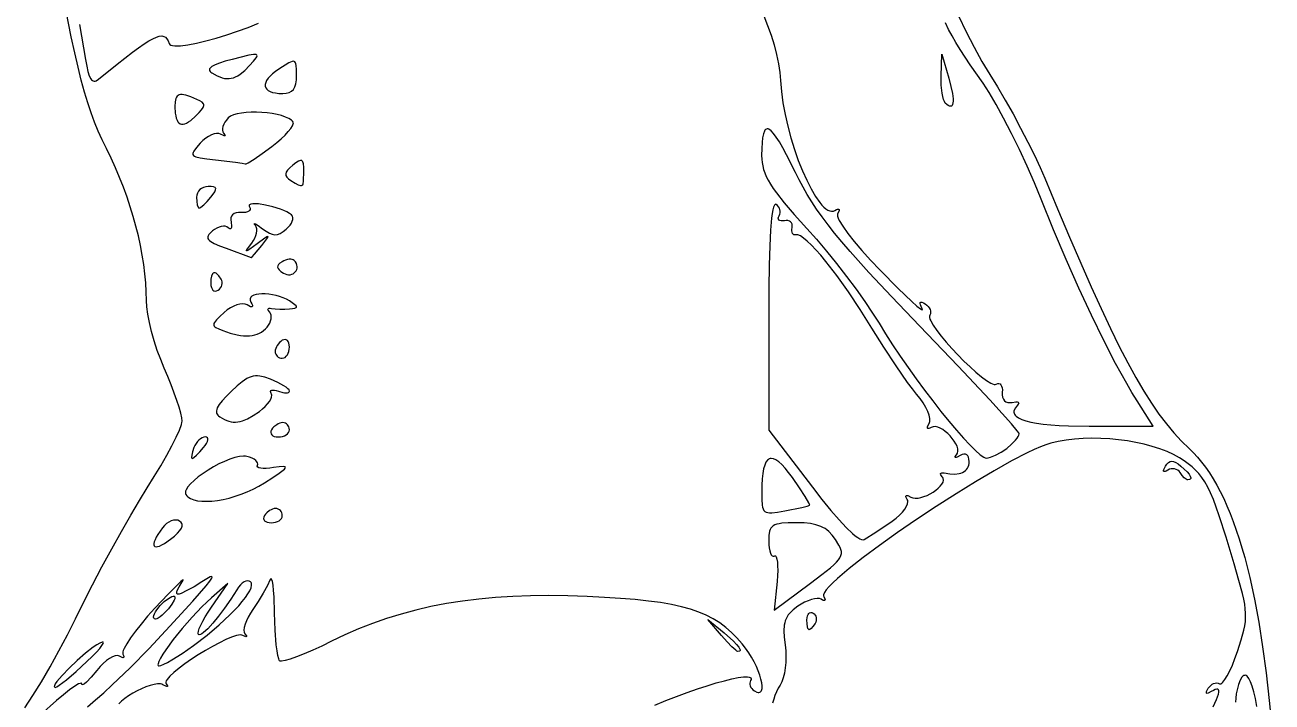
# Model space of a CAD drawing. Header units: millimetres. Extents: x -1.79 to 0.4, y -0.08 to 4.45.
# Drawn here: x -1.614 to 0.323, y 1.605 to 2.656 of the extents above; entities that cross this region are included whole.
import ezdxf

# ---------------------------------------------------------------- set-up
doc = ezdxf.new("R2010")
doc.units = ezdxf.units.MM
doc.header["$MEASUREMENT"] = 0

msp = doc.modelspace()

# ---------------------------------------------------------------- linework, layer by layer
at = {"flags": 128}
for points in [[(-1.613864, 1.596118), (-1.601473, 1.615006), (-1.588273, 1.636439), (-1.574671, 1.659741), (-1.561072, 1.684232), (-1.547884, 1.709234), (-1.535512, 1.734069), (-1.522885, 1.75968), (-1.508966, 1.786912), (-1.494213, 1.814931), (-1.479082, 1.842901), (-1.464032, 1.869988), (-1.44952, 1.895357), (-1.436005, 1.918171), (-1.423943, 1.937597), (-1.413048, 1.954987), (-1.402885, 1.971964), (-1.393676, 1.988105), (-1.385644, 2.002983), (-1.379011, 2.016171), (-1.373998, 2.027246), (-1.370827, 2.03578), (-1.370002, 2.038961), (-1.369721, 2.041347), (-1.370283, 2.046474), (-1.371904, 2.053733), (-1.374471, 2.06279), (-1.377868, 2.073309), (-1.386699, 2.09739), (-1.391905, 2.110281), (-1.397485, 2.123292), (-1.403065, 2.136775), (-1.40827, 2.151031), (-1.412987, 2.165628), (-1.417103, 2.180134), (-1.420502, 2.194117), (-1.423071, 2.207145), (-1.424695, 2.218787), (-1.425262, 2.228611), (-1.425523, 2.242188), (-1.426301, 2.256052), (-1.427588, 2.270175), (-1.429377, 2.28453), (-1.431661, 2.299088), (-1.434433, 2.313823), (-1.437685, 2.328706), (-1.44141, 2.34371), (-1.445601, 2.358807), (-1.450249, 2.37397), (-1.455349, 2.389171), (-1.460893, 2.404383), (-1.466873, 2.419577), (-1.473283, 2.434725), (-1.480114, 2.449802), (-1.48736, 2.464778), (-1.493857, 2.47818), (-1.499925, 2.49163), (-1.505637, 2.505437), (-1.511067, 2.519912), (-1.516288, 2.535364), (-1.521376, 2.552104), (-1.526403, 2.570441), (-1.531443, 2.590686), (-1.53657, 2.613147), (-1.541859, 2.638136), (-1.553215, 2.696936)], [(-1.529318, 2.657019), (-1.519873, 2.602806), (-1.517995, 2.592351), (-1.516034, 2.583937), (-1.513942, 2.577488), (-1.511669, 2.572929), (-1.510449, 2.571334), (-1.509165, 2.570184), (-1.507811, 2.569469), (-1.506381, 2.569179), (-1.504869, 2.569304), (-1.503268, 2.569837), (-1.499776, 2.572083), (-1.47039, 2.595784), (-1.446998, 2.613933), (-1.437312, 2.621046), (-1.428841, 2.626917), (-1.42149, 2.631592), (-1.415163, 2.63512), (-1.409767, 2.637549), (-1.405206, 2.638928), (-1.401386, 2.639304), (-1.398212, 2.638726), (-1.395589, 2.637242), (-1.393423, 2.634899), (-1.391619, 2.631747), (-1.390082, 2.627833), (-1.38905, 2.626288), (-1.387164, 2.625138), (-1.384474, 2.624366), (-1.381035, 2.623956), (-1.376899, 2.62389), (-1.372119, 2.624151), (-1.36084, 2.625589), (-1.347621, 2.628132), (-1.332885, 2.631647), (-1.317055, 2.635995), (-1.300556, 2.641043), (-1.28381, 2.646655), (-1.26724, 2.652693), (-1.251271, 2.659024)], [(-0.466311, 2.67036), (-0.460432, 2.655804), (-0.455131, 2.6408), (-0.450497, 2.625658), (-0.446617, 2.610693), (-0.443579, 2.596217), (-0.441474, 2.582544), (-0.440387, 2.569986), (-0.439059, 2.55302), (-0.436665, 2.535356), (-0.433322, 2.517268), (-0.429144, 2.499032), (-0.424246, 2.48092), (-0.418744, 2.463208), (-0.412753, 2.44617), (-0.406387, 2.43008), (-0.399763, 2.415212), (-0.392994, 2.401841), (-0.386196, 2.39024), (-0.379485, 2.380685), (-0.376198, 2.37676), (-0.372975, 2.37345), (-0.369831, 2.370787), (-0.366781, 2.368808), (-0.363839, 2.367545), (-0.361019, 2.367034), (-0.358336, 2.367309), (-0.355804, 2.368403), (-0.353514, 2.369666), (-0.351705, 2.370352), (-0.350389, 2.370479), (-0.349582, 2.370062), (-0.349295, 2.36912), (-0.349542, 2.367668), (-0.351693, 2.363306), (-0.352122, 2.361637), (-0.351809, 2.359278), (-0.350782, 2.356267), (-0.349072, 2.352642), (-0.343716, 2.343709), (-0.335974, 2.33279), (-0.32608, 2.320196), (-0.314267, 2.306237), (-0.300769, 2.291226), (-0.285818, 2.275472), (-0.257922, 2.247402), (-0.236311, 2.226755), (-0.228531, 2.219831), (-0.223126, 2.215502), (-0.221398, 2.214387), (-0.220364, 2.214013), (-0.220058, 2.214411), (-0.220512, 2.215611), (-0.222223, 2.21913), (-0.223271, 2.221915), (-0.223658, 2.223965), (-0.223384, 2.22528), (-0.22245, 2.225858), (-0.220856, 2.225699), (-0.218604, 2.224802), (-0.215693, 2.223167), (-0.213201, 2.221358), (-0.21111, 2.219292), (-0.209448, 2.217041), (-0.208245, 2.214677), (-0.20753, 2.212273), (-0.207334, 2.209901), (-0.207683, 2.207633), (-0.20861, 2.205542), (-0.209081, 2.204031), (-0.208962, 2.202039), (-0.20829, 2.199602), (-0.207098, 2.196757), (-0.203298, 2.189984), (-0.197841, 2.182013), (-0.19101, 2.173134), (-0.183083, 2.163636), (-0.174342, 2.153811), (-0.165068, 2.14395), (-0.15554, 2.134342), (-0.14604, 2.125278), (-0.136847, 2.117049), (-0.128242, 2.109946), (-0.120507, 2.104259), (-0.11392, 2.100278), (-0.111146, 2.099018), (-0.108764, 2.098294), (-0.10681, 2.098141), (-0.105318, 2.098597), (-0.103167, 2.099552), (-0.101219, 2.099681), (-0.099512, 2.099036), (-0.098087, 2.097667), (-0.096981, 2.095626), (-0.096234, 2.092964), (-0.095884, 2.089734), (-0.095971, 2.085986), (-0.096006, 2.08182), (-0.095433, 2.078229), (-0.09428, 2.07524), (-0.092577, 2.072884), (-0.09035, 2.07119), (-0.087629, 2.070187), (-0.084442, 2.069906), (-0.080818, 2.070375), (-0.074997, 2.071158), (-0.072929, 2.071023), (-0.071469, 2.070562), (-0.070651, 2.069795), (-0.070511, 2.068738), (-0.071083, 2.067412), (-0.072401, 2.065833), (-0.075636, 2.062002), (-0.077463, 2.058396), (-0.077852, 2.056678), (-0.077892, 2.055017), (-0.077586, 2.053414), (-0.076934, 2.05187), (-0.075939, 2.050384), (-0.0746, 2.048957), (-0.0709, 2.046282), (-0.065845, 2.043847), (-0.059446, 2.041656), (-0.051714, 2.039713), (-0.042658, 2.038019), (-0.03229, 2.036579), (-0.02062, 2.035396), (-0.007659, 2.034472), (0.006582, 2.033812), (0.038863, 2.033292), (0.138154, 2.033333), (0.113238, 2.072819)], [(0.113238, 2.072819), (0.105452, 2.085503), (0.097296, 2.099455), (0.080018, 2.130865), (0.061689, 2.166449), (0.042595, 2.205602), (0.023024, 2.247724), (0.003261, 2.292212), (-0.016407, 2.338463), (-0.035693, 2.385875), (-0.046087, 2.41107), (-0.057471, 2.436985), (-0.069475, 2.46288), (-0.081729, 2.488016), (-0.093865, 2.511652), (-0.105511, 2.533049), (-0.116299, 2.551467), (-0.12586, 2.566167), (-0.145674, 2.594713), (-0.161342, 2.618365), (-0.167942, 2.629046), (-0.173889, 2.639332), (-0.179314, 2.649499), (-0.184342, 2.659823)], [(-0.164, 2.670462), (-0.152153, 2.645851), (-0.139923, 2.622137), (-0.127554, 2.599846), (-0.11529, 2.5795), (-0.103606, 2.560484), (-0.091505, 2.539826), (-0.079339, 2.518187), (-0.067459, 2.496226), (-0.056214, 2.474605), (-0.045956, 2.453984), (-0.037036, 2.435025), (-0.029804, 2.418389), (-0.01007, 2.37074), (0.008413, 2.326855), (0.025751, 2.28654), (0.042047, 2.2496), (0.057404, 2.215841), (0.071927, 2.185067), (0.08572, 2.157084), (0.098887, 2.131696), (0.111531, 2.10871), (0.123757, 2.08793), (0.135668, 2.069162), (0.147368, 2.052211), (0.158961, 2.036882), (0.170552, 2.022981), (0.182244, 2.010312), (0.19414, 1.998681), (0.200776, 1.992175), (0.207242, 1.985142), (0.21354, 1.977578), (0.219671, 1.96948), (0.225635, 1.960845), (0.231433, 1.951671), (0.237066, 1.941953), (0.242535, 1.93169), (0.247841, 1.920878), (0.252985, 1.909514), (0.257966, 1.897595), (0.262787, 1.885119), (0.267448, 1.872081), (0.271949, 1.858481), (0.276292, 1.844313), (0.280477, 1.829576), (0.288378, 1.798382), (0.295658, 1.764873), (0.302324, 1.729026), (0.308383, 1.690817), (0.31384, 1.650223), (0.318702, 1.607219), (0.322976, 1.561783)], [(-1.265026, 2.593472), (-1.258948, 2.600309), (-1.254982, 2.605324), (-1.253883, 2.607182), (-1.253422, 2.608624), (-1.253636, 2.609662), (-1.254561, 2.610311), (-1.256234, 2.610582), (-1.258692, 2.610489), (-1.266108, 2.609263), (-1.291971, 2.603014), (-1.302902, 2.600045), (-1.311778, 2.597208), (-1.318624, 2.594485), (-1.323469, 2.591858), (-1.325149, 2.590574), (-1.326339, 2.589307), (-1.327042, 2.588055), (-1.327262, 2.586815), (-1.327001, 2.585585), (-1.326264, 2.584362), (-1.325054, 2.583145), (-1.323373, 2.581931), (-1.315174, 2.577323), (-1.31131, 2.57564), (-1.307575, 2.574377), (-1.303948, 2.573537), (-1.300406, 2.573125), (-1.29693, 2.573146), (-1.293497, 2.573602), (-1.290086, 2.5745), (-1.286675, 2.575842), (-1.283244, 2.577633), (-1.27977, 2.579878), (-1.272611, 2.585743), (-1.265026, 2.593472)], [(-1.191929, 2.578028), (-1.192012, 2.587026), (-1.192461, 2.593593), (-1.192917, 2.595998), (-1.193576, 2.597835), (-1.194477, 2.599117), (-1.195656, 2.599859), (-1.197152, 2.600074), (-1.199002, 2.599774), (-1.203911, 2.597686), (-1.219623, 2.587931), (-1.224937, 2.584218), (-1.229473, 2.580574), (-1.233236, 2.577024), (-1.236229, 2.57359), (-1.238456, 2.570295), (-1.239922, 2.567164), (-1.240629, 2.56422), (-1.240582, 2.561486), (-1.239784, 2.558986), (-1.238239, 2.556743), (-1.235951, 2.55478), (-1.232924, 2.553122), (-1.229162, 2.551791), (-1.224667, 2.550812), (-1.219445, 2.550207), (-1.213498, 2.55), (-1.208078, 2.55037), (-1.203525, 2.55152), (-1.199795, 2.553507), (-1.196844, 2.556389), (-1.194627, 2.560224), (-1.193098, 2.56507), (-1.192214, 2.570986), (-1.191929, 2.578028)], [(-0.184526, 2.535181), (-0.185993, 2.537371), (-0.187322, 2.540765), (-0.188487, 2.545193), (-0.189462, 2.550483), (-0.190735, 2.562966), (-0.19098, 2.569817), (-0.190929, 2.576847), (-0.189929, 2.611111), (-0.179193, 2.573778), (-0.175767, 2.560836), (-0.173534, 2.550046), (-0.172482, 2.541491), (-0.172395, 2.538078), (-0.172599, 2.535255), (-0.173093, 2.533033), (-0.173874, 2.531422), (-0.174942, 2.530433), (-0.176294, 2.530077), (-0.177931, 2.530362), (-0.179849, 2.531301), (-0.182048, 2.532904), (-0.184526, 2.535181)], [(-1.347068, 2.540889), (-1.356481, 2.544804), (-1.364043, 2.547322), (-1.367186, 2.548038), (-1.369935, 2.548381), (-1.372314, 2.548344), (-1.374344, 2.547918), (-1.376049, 2.547098), (-1.377452, 2.545873), (-1.378577, 2.544238), (-1.379445, 2.542184), (-1.380505, 2.536788), (-1.380818, 2.529625), (-1.380315, 2.519388), (-1.379686, 2.515166), (-1.378808, 2.511542), (-1.377679, 2.508517), (-1.376301, 2.50609), (-1.374674, 2.504263), (-1.372799, 2.503035), (-1.370676, 2.502406), (-1.368305, 2.502378), (-1.365688, 2.502949), (-1.362824, 2.504121), (-1.359714, 2.505894), (-1.356359, 2.508268), (-1.348915, 2.514819), (-1.343411, 2.520359), (-1.339443, 2.52485), (-1.336995, 2.52849), (-1.336337, 2.530054), (-1.336054, 2.531479), (-1.336144, 2.532791), (-1.336605, 2.534015), (-1.338634, 2.536296), (-1.342126, 2.538521), (-1.347068, 2.540889)], [(-1.230193, 2.467903), (-1.222659, 2.473902), (-1.215834, 2.479829), (-1.209853, 2.48553), (-1.204851, 2.490852), (-1.200963, 2.495643), (-1.198324, 2.499748), (-1.197068, 2.503016), (-1.197002, 2.504287), (-1.197332, 2.505292), (-1.198497, 2.506841), (-1.200019, 2.508319), (-1.204042, 2.511054), (-1.209219, 2.513486), (-1.215366, 2.515601), (-1.2223, 2.517388), (-1.229839, 2.518835), (-1.237799, 2.519929), (-1.245998, 2.52066), (-1.254254, 2.521014), (-1.262382, 2.52098), (-1.270201, 2.520545), (-1.277527, 2.519698), (-1.284178, 2.518426), (-1.28997, 2.516718), (-1.294721, 2.514562), (-1.298248, 2.511944), (-1.301072, 2.508785), (-1.303398, 2.505495), (-1.305197, 2.502172), (-1.306441, 2.498911), (-1.307101, 2.495811), (-1.307149, 2.492966), (-1.306555, 2.490474), (-1.30529, 2.488431), (-1.303239, 2.485627), (-1.303061, 2.484811), (-1.303424, 2.484394), (-1.304308, 2.484383), (-1.305694, 2.484784), (-1.309901, 2.486847), (-1.312784, 2.487834), (-1.316231, 2.487917), (-1.320113, 2.487154), (-1.324301, 2.485604), (-1.328664, 2.483325), (-1.333073, 2.480375), (-1.337399, 2.476812), (-1.341512, 2.472694), (-1.347522, 2.465878), (-1.351471, 2.460633), (-1.352595, 2.458516), (-1.35311, 2.456691), (-1.352987, 2.455123), (-1.352193, 2.45378), (-1.350698, 2.452626), (-1.348471, 2.451629), (-1.341696, 2.44997), (-1.331621, 2.448531), (-1.317998, 2.447042), (-1.286785, 2.44337), (-1.276485, 2.441825), (-1.271748, 2.44075), (-1.270266, 2.440967), (-1.267382, 2.442315), (-1.25809, 2.447957), (-1.245239, 2.456783), (-1.230193, 2.467903)], [(-0.089151, 1.998806), (-0.081601, 2.005155), (-0.075419, 2.011542), (-0.073039, 2.014516), (-0.071241, 2.01722), (-0.070104, 2.01956), (-0.069707, 2.021444), (-0.070511, 2.023078), (-0.07287, 2.026295), (-0.081935, 2.037138), (-0.096266, 2.053283), (-0.115228, 2.074042), (-0.1645, 2.126644), (-0.224665, 2.189431), (-0.267523, 2.234102), (-0.30314, 2.272193), (-0.332454, 2.304863), (-0.34504, 2.319527), (-0.356403, 2.333271), (-0.366659, 2.346239), (-0.375926, 2.358577), (-0.38432, 2.37043), (-0.39196, 2.381942), (-0.398962, 2.393259), (-0.405445, 2.404525), (-0.411524, 2.415886), (-0.417318, 2.427486), (-0.430902, 2.454573), (-0.43681, 2.465501), (-0.442156, 2.474699), (-0.446959, 2.482177), (-0.45124, 2.487945), (-0.455019, 2.492012), (-0.458314, 2.494389), (-0.459788, 2.494947), (-0.461148, 2.495086), (-0.462397, 2.494807), (-0.463538, 2.494112), (-0.464574, 2.493002), (-0.465506, 2.491478), (-0.467072, 2.487193), (-0.468255, 2.481268), (-0.469075, 2.473713), (-0.469552, 2.464537), (-0.469707, 2.45375), (-0.469543, 2.448224), (-0.469022, 2.442821), (-0.4681, 2.437471), (-0.466734, 2.432103), (-0.464879, 2.426646), (-0.462492, 2.42103), (-0.459529, 2.415182), (-0.455946, 2.409033), (-0.4517, 2.402511), (-0.446745, 2.395546), (-0.434539, 2.380002), (-0.418976, 2.361833), (-0.399707, 2.340472), (-0.384782, 2.323699), (-0.369191, 2.305251), (-0.353393, 2.285732), (-0.337849, 2.265747), (-0.32302, 2.245897), (-0.309367, 2.226789), (-0.29735, 2.209024), (-0.287429, 2.193208), (-0.277389, 2.176831), (-0.266396, 2.159761), (-0.254645, 2.142241), (-0.242327, 2.124513), (-0.229636, 2.106818), (-0.216765, 2.0894), (-0.203906, 2.0725), (-0.191252, 2.056361), (-0.178996, 2.041224), (-0.167331, 2.027332), (-0.15645, 2.014927), (-0.146546, 2.004251), (-0.137812, 1.995546), (-0.130439, 1.989055), (-0.124623, 1.985019), (-0.122358, 1.983997), (-0.120554, 1.983681), (-0.117757, 1.984053), (-0.11438, 1.984983), (-0.106399, 1.988269), (-0.097646, 1.993042), (-0.089151, 1.998806)], [(-1.180818, 2.429139), (-1.180958, 2.435786), (-1.181452, 2.440747), (-1.182409, 2.444082), (-1.183097, 2.445157), (-1.183941, 2.445849), (-1.184957, 2.446164), (-1.186157, 2.446109), (-1.189168, 2.444922), (-1.193083, 2.442347), (-1.198012, 2.438444), (-1.202548, 2.434469), (-1.20586, 2.43101), (-1.207964, 2.427961), (-1.20887, 2.425212), (-1.208593, 2.422654), (-1.207145, 2.420179), (-1.20454, 2.417678), (-1.20079, 2.415042), (-1.194242, 2.410945), (-1.189308, 2.408199), (-1.185761, 2.406967), (-1.184436, 2.406968), (-1.183372, 2.407408), (-1.18254, 2.408307), (-1.181911, 2.409685), (-1.181151, 2.413958), (-1.180818, 2.429139)], [(-1.325262, 2.388889), (-1.321587, 2.393525), (-1.319066, 2.397253), (-1.317722, 2.400162), (-1.317578, 2.402342), (-1.317963, 2.403186), (-1.318657, 2.403882), (-1.320981, 2.404871), (-1.324573, 2.405399), (-1.329457, 2.405556), (-1.333079, 2.405215), (-1.336457, 2.40424), (-1.339519, 2.402699), (-1.342189, 2.40066), (-1.344395, 2.398191), (-1.346062, 2.39536), (-1.347117, 2.392237), (-1.347485, 2.388889), (-1.347155, 2.382418), (-1.346257, 2.377118), (-1.344924, 2.373537), (-1.344136, 2.372562), (-1.34329, 2.372222), (-1.342166, 2.372562), (-1.340571, 2.373537), (-1.336266, 2.377118), (-1.330966, 2.382418), (-1.325262, 2.388889)], [(-1.246068, 2.313889), (-1.238296, 2.324102), (-1.23663, 2.326766), (-1.236379, 2.327498), (-1.236528, 2.327835), (-1.238055, 2.327334), (-1.241273, 2.325289), (-1.25304, 2.316667), (-1.26459, 2.30822), (-1.267828, 2.306151), (-1.269469, 2.30553), (-1.269713, 2.305764), (-1.269583, 2.306365), (-1.268241, 2.308665), (-1.261471, 2.317694), (-1.258869, 2.321444), (-1.256767, 2.325326), (-1.255186, 2.329227), (-1.254151, 2.333036), (-1.253684, 2.33664), (-1.253807, 2.339927), (-1.254543, 2.342783), (-1.255915, 2.345097), (-1.257176, 2.346747), (-1.257584, 2.347698), (-1.257184, 2.347974), (-1.256024, 2.347594), (-1.251608, 2.344953), (-1.244707, 2.339944), (-1.239161, 2.335959), (-1.234274, 2.333096), (-1.229855, 2.331351), (-1.225714, 2.33072), (-1.221661, 2.331201), (-1.217508, 2.33279), (-1.213063, 2.335483), (-1.208137, 2.339278), (-1.204873, 2.342296), (-1.202175, 2.345425), (-1.200078, 2.348573), (-1.198617, 2.351651), (-1.197824, 2.354567), (-1.197735, 2.357229), (-1.198384, 2.359547), (-1.199804, 2.361431), (-1.202967, 2.363812), (-1.207, 2.366122), (-1.211743, 2.368331), (-1.217037, 2.370409), (-1.228634, 2.374046), (-1.240511, 2.376788), (-1.251387, 2.378391), (-1.256049, 2.378689), (-1.259982, 2.37861), (-1.263024, 2.378124), (-1.265015, 2.3772), (-1.265567, 2.376565), (-1.265796, 2.375808), (-1.265683, 2.374927), (-1.265207, 2.373917), (-1.264323, 2.371878), (-1.264261, 2.370037), (-1.264967, 2.368429), (-1.266389, 2.36709), (-1.268473, 2.366056), (-1.271166, 2.365362), (-1.274414, 2.365044), (-1.278165, 2.365139), (-1.282331, 2.365179), (-1.285923, 2.364609), (-1.288912, 2.363459), (-1.291269, 2.361757), (-1.292965, 2.359531), (-1.29397, 2.356811), (-1.294255, 2.353624), (-1.29379, 2.35), (-1.293, 2.344179), (-1.293132, 2.34211), (-1.29359, 2.340649), (-1.294357, 2.33983), (-1.295413, 2.339687), (-1.29674, 2.340256), (-1.298318, 2.341569), (-1.3003, 2.342951), (-1.302784, 2.343714), (-1.30567, 2.343879), (-1.308858, 2.343467), (-1.312248, 2.342498), (-1.315742, 2.340993), (-1.319238, 2.338973), (-1.322637, 2.336458), (-1.326859, 2.332569), (-1.328336, 2.330811), (-1.329368, 2.32915), (-1.329942, 2.327568), (-1.330039, 2.326043), (-1.329646, 2.324557), (-1.328747, 2.323089), (-1.327325, 2.321619), (-1.325365, 2.320128), (-1.319768, 2.317003), (-1.311831, 2.313555), (-1.301429, 2.309625), (-1.262735, 2.295292), (-1.260982, 2.296494), (-1.257255, 2.300403), (-1.246068, 2.313889)], [(-0.266804, 1.886), (-0.260791, 1.890515), (-0.255473, 1.895199), (-0.250946, 1.899916), (-0.247306, 1.90453), (-0.244648, 1.908904), (-0.243068, 1.912904), (-0.242662, 1.916394), (-0.242929, 1.917904), (-0.243526, 1.919236), (-0.244866, 1.921645), (-0.245602, 1.923532), (-0.245748, 1.924886), (-0.245318, 1.925696), (-0.244325, 1.925953), (-0.242784, 1.925644), (-0.23811, 1.923292), (-0.234897, 1.921949), (-0.23111, 1.921429), (-0.226877, 1.92165), (-0.222324, 1.92253), (-0.21758, 1.923988), (-0.212772, 1.92594), (-0.208028, 1.928306), (-0.203474, 1.931003), (-0.199239, 1.933951), (-0.195451, 1.937066), (-0.192236, 1.940266), (-0.189723, 1.943471), (-0.188038, 1.946598), (-0.187311, 1.949566), (-0.187667, 1.952292), (-0.188291, 1.953539), (-0.189235, 1.954694), (-0.191563, 1.957732), (-0.191936, 1.95893), (-0.191799, 1.95988), (-0.191162, 1.960559), (-0.190037, 1.960942), (-0.188437, 1.961005), (-0.186373, 1.960722), (-0.177549, 1.959368), (-0.169785, 1.959065), (-0.163119, 1.959798), (-0.160208, 1.960548), (-0.157585, 1.96155), (-0.155254, 1.962804), (-0.153219, 1.964306), (-0.151486, 1.966055), (-0.150057, 1.968048), (-0.148938, 1.970285), (-0.148134, 1.972762), (-0.147648, 1.975478), (-0.147485, 1.978431), (-0.147729, 1.982113), (-0.148448, 1.985108), (-0.149616, 1.987399), (-0.15121, 1.988972), (-0.153207, 1.989811), (-0.155582, 1.989899), (-0.158312, 1.989222), (-0.161373, 1.987764), (-0.166108, 1.985385), (-0.167696, 1.984879), (-0.168733, 1.984823), (-0.169196, 1.985211), (-0.169063, 1.986037), (-0.166915, 1.988986), (-0.165352, 1.991595), (-0.164796, 1.994717), (-0.165149, 1.998245), (-0.166307, 2.002068), (-0.16817, 2.006078), (-0.170637, 2.010167), (-0.173607, 2.014224), (-0.176978, 2.018141), (-0.180649, 2.021808), (-0.184518, 2.025118), (-0.188486, 2.02796), (-0.19245, 2.030226), (-0.19631, 2.031807), (-0.199963, 2.032594), (-0.20331, 2.032477), (-0.206248, 2.031347), (-0.208467, 2.030133), (-0.210188, 2.029518), (-0.211403, 2.029485), (-0.212101, 2.030016), (-0.212272, 2.031091), (-0.211907, 2.032693), (-0.209526, 2.037403), (-0.208832, 2.038916), (-0.208436, 2.04071), (-0.208502, 2.045058), (-0.20965, 2.05027), (-0.211804, 2.056172), (-0.214891, 2.062589), (-0.218835, 2.069346), (-0.223562, 2.076268), (-0.228998, 2.083181), (-0.235387, 2.091184), (-0.242999, 2.101404), (-0.260755, 2.126812), (-0.279991, 2.156044), (-0.298429, 2.185736), (-0.316468, 2.214672), (-0.334836, 2.242075), (-0.352899, 2.267163), (-0.370019, 2.289156), (-0.378028, 2.298748), (-0.385562, 2.307273), (-0.392542, 2.314633), (-0.39889, 2.320732), (-0.404525, 2.325471), (-0.409368, 2.328753), (-0.413339, 2.330481), (-0.414973, 2.330731), (-0.41636, 2.330556), (-0.418093, 2.330281), (-0.4196, 2.330573), (-0.420855, 2.331386), (-0.421834, 2.332674), (-0.422511, 2.334391), (-0.422862, 2.336493), (-0.422861, 2.338933), (-0.422485, 2.341667), (-0.422227, 2.344394), (-0.422568, 2.346818), (-0.423457, 2.348894), (-0.424847, 2.350578), (-0.426689, 2.351825), (-0.428932, 2.35259), (-0.431528, 2.35283), (-0.434429, 2.3525), (-0.437252, 2.352103), (-0.439627, 2.352151), (-0.441519, 2.352615), (-0.442896, 2.353462), (-0.443724, 2.354662), (-0.44397, 2.356184), (-0.4436, 2.357996), (-0.442582, 2.360069), (-0.441493, 2.362343), (-0.440923, 2.364739), (-0.440852, 2.367186), (-0.441261, 2.369613), (-0.442129, 2.371946), (-0.443439, 2.374114), (-0.445171, 2.376045), (-0.447304, 2.377667), (-0.447994, 2.377915), (-0.448662, 2.377797), (-0.449935, 2.37646), (-0.451121, 2.373661), (-0.452221, 2.369403), (-0.453234, 2.36369), (-0.45416, 2.356526), (-0.455752, 2.337859), (-0.456993, 2.313434), (-0.457882, 2.283282), (-0.458417, 2.247432), (-0.458596, 2.205917), (-0.458596, 2.027181), (-0.390985, 1.938528), (-0.376058, 1.919397), (-0.362181, 1.902491), (-0.349523, 1.887981), (-0.338254, 1.876036), (-0.328541, 1.866827), (-0.324321, 1.863301), (-0.320553, 1.860522), (-0.317259, 1.858512), (-0.314459, 1.857292), (-0.312176, 1.856882), (-0.310429, 1.857306), (-0.292278, 1.868809), (-0.266804, 1.886)], [(-1.195596, 2.290694), (-1.197059, 2.291732), (-1.19894, 2.292381), (-1.201159, 2.29265), (-1.203639, 2.292549), (-1.206302, 2.292085), (-1.20907, 2.291269), (-1.211865, 2.290108), (-1.21461, 2.288611), (-1.217756, 2.286433), (-1.219941, 2.284347), (-1.22116, 2.282307), (-1.221406, 2.280267), (-1.220676, 2.278182), (-1.218963, 2.276006), (-1.216262, 2.273692), (-1.212568, 2.271194), (-1.209801, 2.269762), (-1.207083, 2.268888), (-1.204452, 2.268528), (-1.201947, 2.26864), (-1.199606, 2.269178), (-1.197466, 2.270099), (-1.195567, 2.271359), (-1.193946, 2.272913), (-1.192642, 2.274719), (-1.191693, 2.276732), (-1.191138, 2.278907), (-1.191013, 2.281202), (-1.191359, 2.283572), (-1.192212, 2.285974), (-1.193612, 2.288362), (-1.195596, 2.290694)], [(-1.309082, 2.261875), (-1.312509, 2.266802), (-1.315624, 2.270034), (-1.31705, 2.27102), (-1.318382, 2.271589), (-1.319614, 2.271744), (-1.32074, 2.271488), (-1.321754, 2.270822), (-1.322651, 2.269749), (-1.324072, 2.266393), (-1.324957, 2.261437), (-1.325262, 2.254903), (-1.325032, 2.251565), (-1.324373, 2.248727), (-1.32333, 2.246431), (-1.32195, 2.244719), (-1.320278, 2.243633), (-1.31836, 2.243215), (-1.316242, 2.243509), (-1.313971, 2.244556), (-1.311833, 2.246167), (-1.310092, 2.24808), (-1.308765, 2.250222), (-1.307875, 2.252523), (-1.307441, 2.254909), (-1.307484, 2.257311), (-1.308024, 2.259657), (-1.309082, 2.261875)], [(-1.237832, 2.187139), (-1.235514, 2.1903), (-1.233677, 2.193575), (-1.232338, 2.196867), (-1.231512, 2.200083), (-1.231218, 2.203127), (-1.231472, 2.205905), (-1.232292, 2.20832), (-1.233693, 2.210278), (-1.236019, 2.213299), (-1.23639, 2.214492), (-1.23625, 2.215439), (-1.235611, 2.216116), (-1.234484, 2.216498), (-1.232882, 2.216561), (-1.230818, 2.216278), (-1.225189, 2.215524), (-1.218075, 2.21513), (-1.210388, 2.21512), (-1.20304, 2.215514), (-1.198182, 2.216027), (-1.194712, 2.216641), (-1.19263, 2.217451), (-1.192109, 2.217959), (-1.191936, 2.218552), (-1.19263, 2.22004), (-1.194712, 2.22201), (-1.20304, 2.227778), (-1.20778, 2.23049), (-1.212919, 2.232811), (-1.218342, 2.234745), (-1.223937, 2.236294), (-1.229591, 2.237461), (-1.235188, 2.238251), (-1.240616, 2.238665), (-1.245761, 2.238708), (-1.250509, 2.238383), (-1.254747, 2.237692), (-1.258361, 2.236639), (-1.261237, 2.235227), (-1.263263, 2.23346), (-1.264323, 2.23134), (-1.264306, 2.228871), (-1.263096, 2.226056), (-1.261531, 2.223297), (-1.260625, 2.221158), (-1.260371, 2.219644), (-1.260764, 2.218759), (-1.261799, 2.218507), (-1.263469, 2.218893), (-1.268693, 2.221597), (-1.271912, 2.222913), (-1.275744, 2.223349), (-1.280062, 2.222945), (-1.284738, 2.221745), (-1.289645, 2.21979), (-1.294654, 2.217123), (-1.299638, 2.213785), (-1.304471, 2.209819), (-1.311415, 2.203432), (-1.316408, 2.198426), (-1.319469, 2.194521), (-1.320283, 2.192895), (-1.320622, 2.191439), (-1.320488, 2.190119), (-1.319885, 2.188899), (-1.318815, 2.187745), (-1.317281, 2.186622), (-1.31283, 2.184328), (-1.306554, 2.181736), (-1.294995, 2.177698), (-1.284246, 2.175008), (-1.279181, 2.174169), (-1.274326, 2.173667), (-1.269684, 2.173501), (-1.265255, 2.173672), (-1.261044, 2.174179), (-1.257052, 2.175023), (-1.253281, 2.176203), (-1.249734, 2.177719), (-1.246413, 2.17957), (-1.243321, 2.181758), (-1.24046, 2.184281), (-1.237832, 2.187139)], [(-1.20304, 2.156208), (-1.203267, 2.159548), (-1.203917, 2.162393), (-1.204944, 2.164701), (-1.206304, 2.166427), (-1.20795, 2.16753), (-1.209837, 2.167966), (-1.211919, 2.167693), (-1.214151, 2.166667), (-1.216383, 2.165074), (-1.218465, 2.163175), (-1.221998, 2.158747), (-1.223358, 2.156358), (-1.224386, 2.153948), (-1.225036, 2.151587), (-1.225262, 2.149347), (-1.225036, 2.147247), (-1.224386, 2.145287), (-1.223358, 2.143511), (-1.221998, 2.141962), (-1.220352, 2.140682), (-1.218465, 2.139714), (-1.216383, 2.139102), (-1.214151, 2.138889), (-1.211919, 2.139242), (-1.209837, 2.140255), (-1.20795, 2.141857), (-1.206304, 2.143976), (-1.204944, 2.146541), (-1.203917, 2.149483), (-1.203267, 2.152729), (-1.20304, 2.156208)], [(-1.249776, 2.056319), (-1.244908, 2.060028), (-1.240615, 2.063892), (-1.236974, 2.067797), (-1.234061, 2.07163), (-1.231953, 2.075278), (-1.230725, 2.078626), (-1.230456, 2.081562), (-1.230704, 2.08284), (-1.231221, 2.083972), (-1.232137, 2.085887), (-1.232312, 2.087413), (-1.231789, 2.088536), (-1.230615, 2.08924), (-1.228833, 2.08951), (-1.226488, 2.089332), (-1.223626, 2.08869), (-1.22029, 2.087569), (-1.213593, 2.085554), (-1.210663, 2.08508), (-1.208108, 2.084958), (-1.205997, 2.085189), (-1.204401, 2.085769), (-1.203392, 2.086697), (-1.20304, 2.087972), (-1.203643, 2.089611), (-1.205371, 2.091584), (-1.208103, 2.093814), (-1.211717, 2.096227), (-1.22111, 2.101306), (-1.232582, 2.106222), (-1.24137, 2.109237), (-1.24901, 2.110966), (-1.252527, 2.111308), (-1.255911, 2.111281), (-1.259213, 2.110869), (-1.262485, 2.110056), (-1.265777, 2.108825), (-1.269142, 2.107161), (-1.276293, 2.102468), (-1.284349, 2.095851), (-1.293721, 2.087181), (-1.301546, 2.079393), (-1.307686, 2.072616), (-1.312181, 2.066759), (-1.315071, 2.061729), (-1.315928, 2.059496), (-1.316398, 2.057437), (-1.316487, 2.055538), (-1.316201, 2.05379), (-1.315544, 2.05218), (-1.314522, 2.050698), (-1.313139, 2.049331), (-1.311401, 2.048069), (-1.304018, 2.043893), (-1.300496, 2.042336), (-1.297046, 2.041138), (-1.293635, 2.040303), (-1.290233, 2.039836), (-1.286808, 2.039741), (-1.283328, 2.040023), (-1.279763, 2.040684), (-1.276081, 2.04173), (-1.268241, 2.044993), (-1.259556, 2.049845), (-1.249776, 2.056319)], [(-1.20304, 2.027778), (-1.203254, 2.03001), (-1.203866, 2.032092), (-1.204833, 2.033979), (-1.206113, 2.035625), (-1.207663, 2.036985), (-1.209439, 2.038012), (-1.211398, 2.038662), (-1.213498, 2.038889), (-1.215739, 2.038662), (-1.218101, 2.038012), (-1.220513, 2.036985), (-1.222903, 2.035625), (-1.227332, 2.032092), (-1.229229, 2.03001), (-1.230818, 2.027778), (-1.231845, 2.025546), (-1.23212, 2.023464), (-1.231686, 2.021577), (-1.230585, 2.019931), (-1.228861, 2.018571), (-1.226556, 2.017543), (-1.223713, 2.016893), (-1.220373, 2.016667), (-1.216893, 2.016893), (-1.213646, 2.017543), (-1.210702, 2.018571), (-1.208134, 2.019931), (-1.206012, 2.021577), (-1.204409, 2.023464), (-1.203394, 2.025546), (-1.20304, 2.027778)], [(-1.336373, 2), (-1.333709, 2.003476), (-1.331699, 2.006659), (-1.330352, 2.009497), (-1.329676, 2.011937), (-1.329677, 2.013927), (-1.330366, 2.015414), (-1.331748, 2.016345), (-1.333832, 2.016667), (-1.336229, 2.016326), (-1.338717, 2.015352), (-1.341224, 2.01381), (-1.343677, 2.011771), (-1.346005, 2.009302), (-1.348135, 2.006471), (-1.349994, 2.003348), (-1.351512, 2), (-1.353691, 1.993529), (-1.354898, 1.988229), (-1.355047, 1.984648), (-1.354699, 1.983674), (-1.354054, 1.983333), (-1.353, 1.983674), (-1.351471, 1.984648), (-1.347276, 1.988229), (-1.34205, 1.993529), (-1.336373, 2)], [(0.231286, 1.597469), (0.236764, 1.608964), (0.239831, 1.617302), (0.240471, 1.62032), (0.240518, 1.622587), (0.239977, 1.624116), (0.238851, 1.624921), (0.237144, 1.625015), (0.234859, 1.624409), (0.232, 1.623117), (0.228571, 1.621153), (0.223736, 1.618719), (0.222211, 1.618446), (0.22129, 1.618793), (0.220979, 1.619753), (0.221286, 1.621319), (0.223779, 1.626236), (0.225589, 1.62873), (0.227648, 1.630827), (0.229884, 1.632498), (0.232227, 1.633714), (0.234605, 1.634444), (0.236947, 1.63466), (0.239182, 1.634332), (0.241238, 1.633431), (0.242296, 1.633127), (0.243513, 1.633401), (0.244876, 1.634227), (0.246369, 1.635581), (0.249689, 1.639765), (0.253359, 1.645747), (0.257265, 1.653321), (0.261292, 1.662282), (0.265326, 1.672424), (0.269252, 1.683542), (0.275094, 1.701676), (0.279191, 1.716666), (0.280567, 1.723424), (0.281487, 1.729925), (0.281944, 1.736348), (0.28193, 1.742868), (0.28144, 1.749662), (0.280467, 1.756907), (0.279003, 1.764779), (0.277043, 1.773456), (0.271604, 1.793928), (0.264099, 1.819736), (0.251623, 1.861234), (0.241088, 1.894014), (0.236329, 1.907561), (0.231791, 1.919439), (0.227386, 1.929821), (0.223026, 1.938875), (0.218622, 1.946773), (0.214087, 1.953686), (0.209333, 1.959783), (0.204271, 1.965236), (0.198813, 1.970215), (0.192871, 1.974891), (0.186356, 1.979433), (0.179182, 1.984014), (0.169996, 1.989151), (0.159824, 1.993855), (0.148782, 1.998114), (0.136987, 2.001913), (0.124557, 2.00524), (0.111608, 2.008081), (0.098257, 2.010423), (0.084621, 2.012252), (0.070818, 2.013555), (0.056964, 2.014319), (0.043176, 2.01453), (0.029571, 2.014176), (0.016266, 2.013242), (0.003378, 2.011716), (-0.008976, 2.009584), (-0.020679, 2.006833), (-0.028175, 2.004468), (-0.036859, 2.001128), (-0.046632, 1.996878), (-0.057401, 1.991783), (-0.081539, 1.979318), (-0.108504, 1.964249), (-0.13753, 1.947096), (-0.167848, 1.928375), (-0.198691, 1.908606), (-0.229292, 1.888306), (-0.258882, 1.867992), (-0.286694, 1.848184), (-0.311961, 1.829398), (-0.333915, 1.812154), (-0.351789, 1.796968), (-0.358955, 1.790309), (-0.364814, 1.784359), (-0.369268, 1.779183), (-0.372223, 1.774845), (-0.373582, 1.771411), (-0.373632, 1.770053), (-0.373248, 1.768944), (-0.371411, 1.765107), (-0.371246, 1.763823), (-0.371561, 1.762986), (-0.372339, 1.762616), (-0.373565, 1.76273), (-0.375221, 1.763347), (-0.37729, 1.764486), (-0.380023, 1.765494), (-0.383569, 1.765734), (-0.38778, 1.765251), (-0.392507, 1.764092), (-0.397602, 1.7623), (-0.402917, 1.759922), (-0.408302, 1.757001), (-0.41361, 1.753583), (-0.420659, 1.748228), (-0.426172, 1.742945), (-0.428388, 1.740225), (-0.430262, 1.737395), (-0.431807, 1.734414), (-0.433038, 1.731238), (-0.433969, 1.727825), (-0.434614, 1.724133), (-0.4351, 1.715742), (-0.434607, 1.705722), (-0.433248, 1.693736), (-0.432344, 1.684642), (-0.43203, 1.675492), (-0.43228, 1.666499), (-0.433066, 1.657877), (-0.434362, 1.649838), (-0.436141, 1.642597), (-0.438376, 1.636367), (-0.44104, 1.631361), (-0.444032, 1.626383), (-0.446697, 1.621008), (-0.44903, 1.615306), (-0.451027, 1.609349), (-0.452683, 1.603207)], [(-1.241929, 1.945181), (-1.228692, 1.953731), (-1.218965, 1.960294), (-1.212629, 1.965067), (-1.210697, 1.966844), (-1.209568, 1.968247), (-1.209228, 1.9693), (-1.209663, 1.970029), (-1.210857, 1.970457), (-1.212796, 1.97061), (-1.21885, 1.970188), (-1.227707, 1.968958), (-1.233675, 1.968193), (-1.239041, 1.967806), (-1.243702, 1.96778), (-1.247556, 1.968101), (-1.250499, 1.968754), (-1.252427, 1.969724), (-1.25324, 1.970996), (-1.252832, 1.972556), (-1.252243, 1.974328), (-1.252537, 1.976201), (-1.253646, 1.978119), (-1.255504, 1.980024), (-1.258043, 1.981861), (-1.261197, 1.983571), (-1.264899, 1.9851), (-1.269082, 1.986389), (-1.271558, 1.986833), (-1.274329, 1.986964), (-1.280654, 1.986352), (-1.287845, 1.984684), (-1.295691, 1.982093), (-1.303978, 1.978711), (-1.312497, 1.97467), (-1.321034, 1.970104), (-1.329379, 1.965144), (-1.337319, 1.959923), (-1.344643, 1.954573), (-1.351139, 1.949226), (-1.356595, 1.944016), (-1.360801, 1.939074), (-1.363542, 1.934532), (-1.364299, 1.932453), (-1.36461, 1.930524), (-1.364449, 1.928761), (-1.36379, 1.927181), (-1.362481, 1.925396), (-1.360876, 1.923783), (-1.356831, 1.921062), (-1.351762, 1.919004), (-1.345779, 1.917591), (-1.338988, 1.916808), (-1.331498, 1.916638), (-1.323418, 1.917066), (-1.314854, 1.918076), (-1.305916, 1.919652), (-1.296711, 1.921778), (-1.287347, 1.924437), (-1.277933, 1.927614), (-1.268576, 1.931293), (-1.259384, 1.935458), (-1.250466, 1.940092), (-1.241929, 1.945181)], [(-0.39504, 1.910528), (-0.395149, 1.911727), (-0.396411, 1.914477), (-0.401952, 1.923922), (-0.410776, 1.937448), (-0.421998, 1.953639), (-0.427915, 1.96163), (-0.433412, 1.968379), (-0.438496, 1.973882), (-0.443173, 1.978136), (-0.447447, 1.981139), (-0.451326, 1.982889), (-0.454813, 1.983382), (-0.456412, 1.983157), (-0.457915, 1.982616), (-0.459324, 1.98176), (-0.460638, 1.980588), (-0.462986, 1.977296), (-0.464967, 1.972736), (-0.466584, 1.966906), (-0.467845, 1.959804), (-0.468754, 1.951426), (-0.469317, 1.94177), (-0.46954, 1.930833), (-0.469468, 1.919425), (-0.468877, 1.910842), (-0.468271, 1.907516), (-0.467396, 1.904785), (-0.466205, 1.90261), (-0.464651, 1.900953), (-0.462689, 1.899778), (-0.460271, 1.899047), (-0.457352, 1.898721), (-0.453884, 1.898765), (-0.445116, 1.899808), (-0.433596, 1.901875), (-0.407375, 1.907248), (-0.39884, 1.909291), (-0.39504, 1.910528)], [(0.180168, 1.961292), (0.178522, 1.963407), (0.17651, 1.965086), (0.17421, 1.966313), (0.171701, 1.967073), (0.169062, 1.96735), (0.166369, 1.967128), (0.163703, 1.966391), (0.16114, 1.965125), (0.158653, 1.963736), (0.156726, 1.962979), (0.155366, 1.962842), (0.154581, 1.963312), (0.154379, 1.96438), (0.154765, 1.966031), (0.157335, 1.971042), (0.159689, 1.974405), (0.162059, 1.976817), (0.164527, 1.97828), (0.167177, 1.978795), (0.170094, 1.978364), (0.17336, 1.976987), (0.177061, 1.974666), (0.181279, 1.971403), (0.186632, 1.966735), (0.190883, 1.962551), (0.194012, 1.958894), (0.195996, 1.955806), (0.196815, 1.95333), (0.19678, 1.952334), (0.196445, 1.951508), (0.195809, 1.950856), (0.194867, 1.950384), (0.192057, 1.95), (0.19093, 1.950231), (0.189604, 1.950891), (0.186545, 1.953318), (0.18327, 1.956908), (0.180168, 1.961292)], [(-1.214151, 1.894444), (-1.214365, 1.896676), (-1.214977, 1.898759), (-1.215944, 1.900646), (-1.217224, 1.902292), (-1.218774, 1.903651), (-1.22055, 1.904679), (-1.222509, 1.905329), (-1.22461, 1.905556), (-1.22685, 1.905329), (-1.229212, 1.904679), (-1.231624, 1.903651), (-1.234014, 1.902292), (-1.238444, 1.898759), (-1.24034, 1.896676), (-1.241929, 1.894444), (-1.242956, 1.892212), (-1.243231, 1.89013), (-1.242797, 1.888243), (-1.241696, 1.886597), (-1.239972, 1.885238), (-1.237667, 1.88421), (-1.234824, 1.88356), (-1.231485, 1.883333), (-1.228004, 1.88356), (-1.224757, 1.88421), (-1.221813, 1.885238), (-1.219245, 1.886597), (-1.217123, 1.888243), (-1.21552, 1.89013), (-1.214505, 1.892212), (-1.214151, 1.894444)], [(-1.373693, 1.885903), (-1.376523, 1.887157), (-1.379712, 1.887593), (-1.383149, 1.887254), (-1.386728, 1.886184), (-1.390337, 1.884425), (-1.393869, 1.88202), (-1.397213, 1.879012), (-1.400262, 1.875444), (-1.407348, 1.865167), (-1.409896, 1.860802), (-1.411795, 1.856972), (-1.413054, 1.85369), (-1.413683, 1.850971), (-1.413693, 1.848829), (-1.413094, 1.847278), (-1.411896, 1.846331), (-1.410108, 1.846004), (-1.407742, 1.846309), (-1.404807, 1.847261), (-1.401314, 1.848874), (-1.397271, 1.851162), (-1.387582, 1.857819), (-1.38152, 1.862643), (-1.376699, 1.867084), (-1.373115, 1.871147), (-1.370768, 1.874835), (-1.369654, 1.878151), (-1.369559, 1.879671), (-1.369771, 1.881099), (-1.370291, 1.882436), (-1.371118, 1.883682), (-1.373693, 1.885903)], [(-0.355193, 1.857278), (-0.360179, 1.86412), (-0.365476, 1.869757), (-0.368305, 1.872152), (-0.371291, 1.87428), (-0.374457, 1.876152), (-0.377832, 1.87778), (-0.385308, 1.880344), (-0.393927, 1.882065), (-0.403898, 1.883031), (-0.415429, 1.883333), (-0.428453, 1.883163), (-0.438586, 1.882495), (-0.442679, 1.881901), (-0.446183, 1.881094), (-0.449142, 1.880046), (-0.451601, 1.878727), (-0.453604, 1.877108), (-0.455195, 1.875159), (-0.45642, 1.872852), (-0.457322, 1.870156), (-0.458336, 1.863482), (-0.458596, 1.854903), (-0.458422, 1.849298), (-0.457923, 1.844277), (-0.457135, 1.839935), (-0.456092, 1.836366), (-0.454829, 1.833667), (-0.453381, 1.831932), (-0.451782, 1.831257), (-0.450068, 1.831736), (-0.44922, 1.832042), (-0.44844, 1.831885), (-0.447729, 1.831284), (-0.447089, 1.830261), (-0.446032, 1.827026), (-0.445288, 1.822342), (-0.444874, 1.816369), (-0.444808, 1.809269), (-0.445107, 1.801204), (-0.44579, 1.792333), (-0.450054, 1.747653), (-0.394082, 1.789444), (-0.376161, 1.802947), (-0.362798, 1.813571), (-0.357698, 1.818029), (-0.353581, 1.822038), (-0.350398, 1.825688), (-0.348096, 1.829069), (-0.346623, 1.832273), (-0.345928, 1.835388), (-0.345959, 1.838505), (-0.346664, 1.841714), (-0.347992, 1.845106), (-0.34989, 1.84877), (-0.355193, 1.857278)], [(-1.516906, 1.597476), (-1.50429, 1.608153), (-1.491427, 1.61949), (-1.478248, 1.63155), (-1.45067, 1.658097), (-1.421007, 1.688303), (-1.388711, 1.722679), (-1.353235, 1.761736), (-1.332595, 1.78537), (-1.326716, 1.792786), (-1.323705, 1.797462), (-1.323253, 1.798818), (-1.323493, 1.799543), (-1.324414, 1.799655), (-1.32601, 1.799174), (-1.331188, 1.7965), (-1.338957, 1.791667), (-1.351172, 1.784117), (-1.362273, 1.777934), (-1.371035, 1.773757), (-1.374157, 1.772619), (-1.376235, 1.772222), (-1.377425, 1.772619), (-1.377994, 1.773757), (-1.377968, 1.775555), (-1.377373, 1.777934), (-1.374586, 1.784117), (-1.369846, 1.791667), (-1.368235, 1.794335), (-1.368311, 1.794694), (-1.368944, 1.794431), (-1.371799, 1.792125), (-1.376625, 1.787585), (-1.391496, 1.772481), (-1.412165, 1.750472), (-1.423284, 1.738082), (-1.433402, 1.726107), (-1.442314, 1.714838), (-1.449818, 1.704568), (-1.45571, 1.695589), (-1.459786, 1.688193), (-1.46108, 1.68518), (-1.461844, 1.682672), (-1.462052, 1.680707), (-1.461679, 1.679319), (-1.460614, 1.677355), (-1.460092, 1.675813), (-1.46009, 1.674707), (-1.460587, 1.67405), (-1.46156, 1.673855), (-1.462986, 1.674134), (-1.46711, 1.676167), (-1.468446, 1.676765), (-1.46998, 1.677048), (-1.473569, 1.676712), (-1.477733, 1.675247), (-1.482328, 1.672745), (-1.487211, 1.669295), (-1.492238, 1.664989), (-1.497266, 1.659916), (-1.502151, 1.654167), (-1.51113, 1.64338), (-1.518478, 1.635738), (-1.521304, 1.633315), (-1.52344, 1.631942), (-1.524791, 1.631706), (-1.525143, 1.632042), (-1.525262, 1.632694), (-1.525608, 1.6338), (-1.526619, 1.6342), (-1.528256, 1.63393), (-1.530482, 1.633025), (-1.536545, 1.629453), (-1.544501, 1.623769), (-1.55404, 1.616256), (-1.564856, 1.607198), (-1.589085, 1.585583)], [(-0.635711, 1.600164), (-0.618635, 1.607158), (-0.601767, 1.613719), (-0.585304, 1.619793), (-0.56944, 1.625322), (-0.554371, 1.63025), (-0.540294, 1.634519), (-0.527403, 1.638073), (-0.515894, 1.640856), (-0.505962, 1.64281), (-0.497804, 1.643879), (-0.491615, 1.644006), (-0.48932, 1.643698), (-0.487591, 1.643134), (-0.486452, 1.642305), (-0.485927, 1.641206), (-0.486041, 1.639829), (-0.486818, 1.638167), (-0.487688, 1.636248), (-0.488055, 1.634181), (-0.487942, 1.632031), (-0.487372, 1.629865), (-0.486369, 1.627746), (-0.484957, 1.625741), (-0.483159, 1.623915), (-0.480998, 1.622333), (-0.476994, 1.620366), (-0.47531, 1.619939), (-0.473833, 1.619863), (-0.472558, 1.620121), (-0.471483, 1.620697), (-0.470601, 1.621575), (-0.469911, 1.62274), (-0.469083, 1.625864), (-0.468968, 1.629942), (-0.469533, 1.634847), (-0.470743, 1.64045), (-0.472567, 1.646623), (-0.474972, 1.65324), (-0.477924, 1.660172), (-0.481391, 1.667292), (-0.48534, 1.674472), (-0.489738, 1.681585), (-0.494551, 1.688503), (-0.499748, 1.695097), (-0.508118, 1.704551), (-0.516667, 1.713141), (-0.525547, 1.720913), (-0.534912, 1.727916), (-0.544914, 1.734194), (-0.555705, 1.739796), (-0.567438, 1.744767), (-0.580266, 1.749155), (-0.594341, 1.753005), (-0.609815, 1.756366), (-0.626841, 1.759282), (-0.645573, 1.761802), (-0.666161, 1.763972), (-0.688759, 1.765838), (-0.71352, 1.767448), (-0.740596, 1.768847), (-0.770812, 1.769924), (-0.800119, 1.770311), (-0.828557, 1.770001), (-0.856168, 1.768986), (-0.882991, 1.76726), (-0.909069, 1.764816), (-0.934442, 1.761645), (-0.959151, 1.757741), (-0.983237, 1.753097), (-1.006741, 1.747705), (-1.029704, 1.741559), (-1.052166, 1.73465), (-1.074169, 1.726972), (-1.095754, 1.718517), (-1.116961, 1.709279), (-1.137832, 1.69925), (-1.152774, 1.691939), (-1.166985, 1.685391), (-1.180134, 1.67973), (-1.191891, 1.675078), (-1.201925, 1.67156), (-1.209906, 1.669299), (-1.215504, 1.668418), (-1.217305, 1.668534), (-1.218387, 1.669042), (-1.219094, 1.670095), (-1.21979, 1.671806), (-1.221132, 1.677051), (-1.222382, 1.684472), (-1.223509, 1.693762), (-1.225266, 1.716731), (-1.226151, 1.743514), (-1.226982, 1.768446), (-1.227709, 1.778385), (-1.228606, 1.786359), (-1.229642, 1.792161), (-1.230788, 1.795582), (-1.231393, 1.796334), (-1.232014, 1.796413), (-1.232648, 1.795792), (-1.23329, 1.794444), (-1.237324, 1.785682), (-1.243679, 1.774144), (-1.251482, 1.761333), (-1.25986, 1.74875), (-1.263775, 1.742736), (-1.267112, 1.736775), (-1.269821, 1.731024), (-1.271851, 1.725637), (-1.273151, 1.720771), (-1.27367, 1.71658), (-1.273358, 1.71322), (-1.272875, 1.711901), (-1.272165, 1.710847), (-1.269957, 1.707917), (-1.269652, 1.707012), (-1.269861, 1.706491), (-1.270572, 1.706366), (-1.271769, 1.706646), (-1.275568, 1.708458), (-1.277267, 1.709026), (-1.279505, 1.709147), (-1.282243, 1.708845), (-1.285438, 1.708147), (-1.293038, 1.705667), (-1.301978, 1.701914), (-1.31193, 1.697096), (-1.322566, 1.69142), (-1.333559, 1.685094), (-1.34458, 1.678325), (-1.355302, 1.67132), (-1.365398, 1.664289), (-1.374539, 1.657437), (-1.382398, 1.650972), (-1.388647, 1.645102), (-1.392958, 1.640035), (-1.394285, 1.637868), (-1.395004, 1.635978), (-1.395075, 1.634393), (-1.394457, 1.633139), (-1.392363, 1.630274), (-1.392214, 1.629459), (-1.392636, 1.629064), (-1.393606, 1.629094), (-1.395103, 1.629555), (-1.399596, 1.631792), (-1.40129, 1.632538), (-1.40326, 1.633009), (-1.407933, 1.633182), (-1.413423, 1.632425), (-1.419541, 1.630848), (-1.426095, 1.628565), (-1.432895, 1.625688), (-1.43975, 1.622328), (-1.446469, 1.618599), (-1.452862, 1.614612), (-1.458738, 1.610479), (-1.463906, 1.606314), (-1.468176, 1.602227)], [(-1.351929, 1.692931), (-1.330988, 1.709024), (-1.312068, 1.724943), (-1.295573, 1.740238), (-1.28836, 1.747512), (-1.281905, 1.75446), (-1.276257, 1.761028), (-1.271467, 1.767159), (-1.267586, 1.772797), (-1.264663, 1.777886), (-1.26275, 1.782369), (-1.261896, 1.786191), (-1.261882, 1.787836), (-1.262152, 1.789295), (-1.262712, 1.79056), (-1.263568, 1.791625), (-1.265581, 1.792887), (-1.267956, 1.79325), (-1.270606, 1.792762), (-1.273443, 1.791476), (-1.276379, 1.78944), (-1.279326, 1.786707), (-1.282196, 1.783326), (-1.284901, 1.779347), (-1.294347, 1.764481), (-1.303888, 1.7506), (-1.31319, 1.738095), (-1.321919, 1.727358), (-1.32974, 1.718778), (-1.336319, 1.712746), (-1.339039, 1.710807), (-1.341322, 1.709653), (-1.343128, 1.70933), (-1.344415, 1.709889), (-1.344843, 1.71064), (-1.345, 1.711745), (-1.344538, 1.714926), (-1.34311, 1.719259), (-1.340801, 1.724571), (-1.33769, 1.730688), (-1.33386, 1.737438), (-1.329394, 1.744646), (-1.324373, 1.752139), (-1.298846, 1.788889), (-1.324387, 1.766667), (-1.331518, 1.760189), (-1.338978, 1.752912), (-1.354374, 1.736627), (-1.369538, 1.719157), (-1.383436, 1.701847), (-1.395032, 1.686043), (-1.399643, 1.679125), (-1.40329, 1.673089), (-1.405844, 1.668101), (-1.407175, 1.66433), (-1.407341, 1.662953), (-1.407154, 1.661944), (-1.406596, 1.661323), (-1.405651, 1.661111), (-1.402681, 1.661761), (-1.3982, 1.663622), (-1.392429, 1.666565), (-1.385587, 1.670458), (-1.369575, 1.680576), (-1.351929, 1.692931)], [(-1.414151, 1.736736), (-1.413811, 1.739134), (-1.412836, 1.741918), (-1.411295, 1.744987), (-1.409255, 1.748241), (-1.403956, 1.754906), (-1.400833, 1.758116), (-1.397485, 1.761111), (-1.391013, 1.765875), (-1.388183, 1.767511), (-1.385714, 1.768616), (-1.383674, 1.769167), (-1.382133, 1.769137), (-1.381158, 1.768501), (-1.380818, 1.767236), (-1.381158, 1.765345), (-1.382133, 1.762924), (-1.385714, 1.756892), (-1.391013, 1.749939), (-1.397485, 1.742861), (-1.400833, 1.739728), (-1.403956, 1.73722), (-1.406786, 1.735364), (-1.409255, 1.734184), (-1.411295, 1.733706), (-1.412836, 1.733955), (-1.413811, 1.734956), (-1.414151, 1.736736)], [(-0.399346, 1.732847), (-0.399153, 1.735975), (-0.3986, 1.738663), (-0.397727, 1.740869), (-0.396571, 1.74255), (-0.395172, 1.743665), (-0.393568, 1.744169), (-0.391798, 1.744022), (-0.389901, 1.743181), (-0.388134, 1.741798), (-0.386738, 1.7401), (-0.385726, 1.738153), (-0.38511, 1.736024), (-0.384902, 1.73378), (-0.385116, 1.731485), (-0.385764, 1.729208), (-0.38686, 1.727014), (-0.389976, 1.722321), (-0.392602, 1.719156), (-0.394759, 1.717529), (-0.39567, 1.717296), (-0.396472, 1.717451), (-0.39717, 1.717997), (-0.397764, 1.718934), (-0.398658, 1.721987), (-0.399178, 1.726621), (-0.399346, 1.732847)], [(-0.531873, 1.708333), (-0.55304, 1.733333), (-0.52804, 1.712167), (-0.513575, 1.699271), (-0.508678, 1.694303), (-0.505316, 1.690292), (-0.503472, 1.687212), (-0.503113, 1.686015), (-0.503128, 1.685042), (-0.503513, 1.68429), (-0.504268, 1.683757), (-0.506873, 1.683333), (-0.508076, 1.683844), (-0.510034, 1.685306), (-0.515801, 1.690677), (-0.523354, 1.698626), (-0.531873, 1.708333)], [(-1.517554, 1.667708), (-1.509511, 1.675501), (-1.502885, 1.682332), (-1.497758, 1.688083), (-1.494212, 1.692635), (-1.49233, 1.695872), (-1.492038, 1.696959), (-1.492193, 1.697673), (-1.492805, 1.697999), (-1.493884, 1.697922), (-1.497485, 1.6965), (-1.502272, 1.693785), (-1.5077, 1.690162), (-1.519879, 1.680788), (-1.532815, 1.669574), (-1.545304, 1.657717), (-1.556142, 1.646413), (-1.564125, 1.636857), (-1.566669, 1.633109), (-1.568048, 1.630247), (-1.568253, 1.629195), (-1.568111, 1.62842), (-1.567602, 1.627941), (-1.566707, 1.627778), (-1.564464, 1.628593), (-1.560702, 1.630929), (-1.549432, 1.639509), (-1.534511, 1.652206), (-1.517554, 1.667708)], [(0.299342, 1.598276), (0.297077, 1.610354), (0.29469, 1.620776), (0.292202, 1.629496), (0.289633, 1.636467), (0.287003, 1.641643), (0.284332, 1.644977), (0.282987, 1.645938), (0.281639, 1.646422), (0.280291, 1.646421), (0.278946, 1.645931), (0.277604, 1.644946), (0.27627, 1.643459), (0.273634, 1.638957), (0.271056, 1.63238), (0.268557, 1.623681), (0.267287, 1.61747), (0.26653, 1.611133), (0.266273, 1.604849)]]:
    msp.add_lwpolyline(points, dxfattribs=at)

doc.saveas('drawing.dxf')
